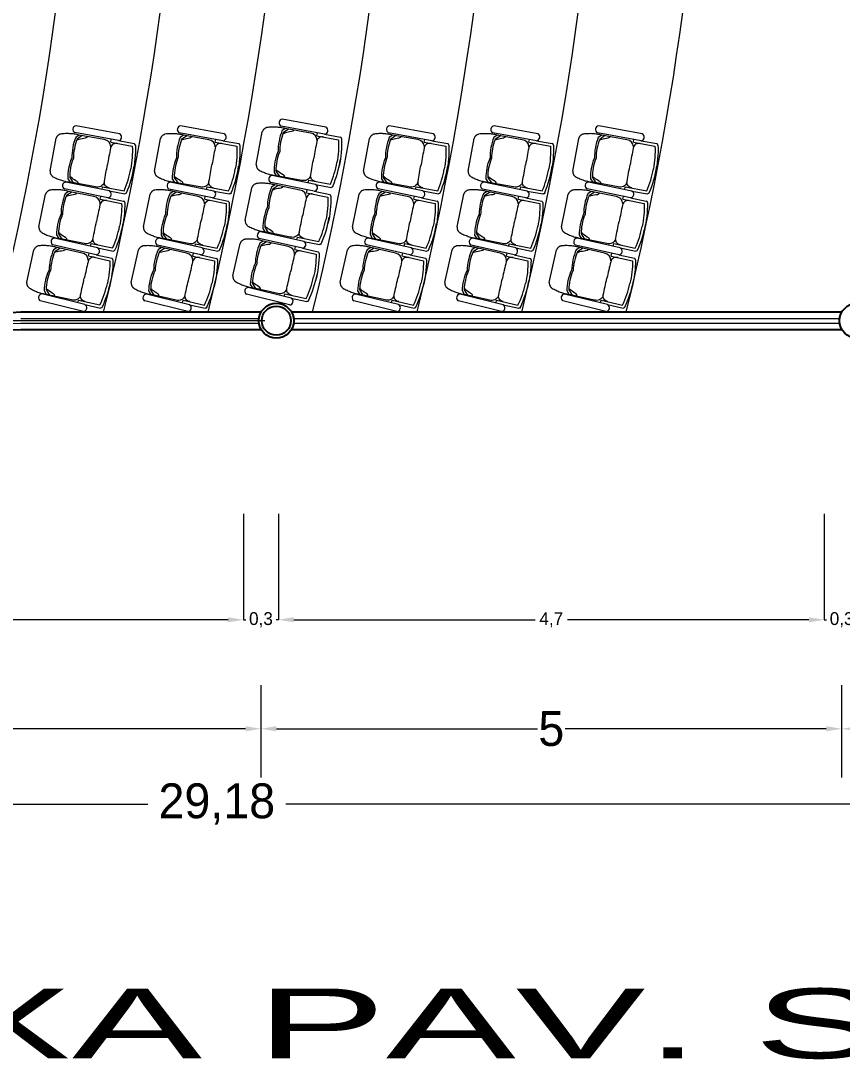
# Model space of a CAD drawing. Header units: millimetres. Extents: x 78.3 to 128, y 45 to 95.8.
# Drawn here: x 95.79 to 102.87, y 74.74 to 83.68 of the extents above; entities that cross this region are included whole.
import ezdxf

# ---------------------------------------------------------------- set-up
doc = ezdxf.new("R2010")
doc.units = ezdxf.units.MM
doc.header["$LTSCALE"] = 0.025
doc.linetypes.add('DASHED', pattern=[19.05, 12.7, -6.35])
for name, color, linetype, lineweight in [('EJES', 7, 'Continuous', 0), ('MURO CARGA', 6, 'Continuous', 50), ('MURO DIVISORIO', 2, 'Continuous', 25), ('PISOS', 3, 'Continuous', 18), ('ventana', 4, 'Continuous', 15)]:
    doc.layers.add(name, color=color, linetype=linetype, lineweight=lineweight)
doc.styles.add('EST2', font='arial.ttf', dxfattribs={"width": 2, "height": 0.2})

msp = doc.modelspace()

# ---------------------------------------------------------------- linework, layer by layer
at = {"lineweight": 15}
for p, q in [((98.4213, 82.7612), (98.0462, 82.8299)), ((96.6454, 82.7054), (96.2703, 82.7742)), ((97.5454, 82.7046), (97.1703, 82.7734)), ((98.4108, 82.7021), (98.0355, 82.7709)), ((98.0721, 82.7505), (98.0433, 82.7299)), ((98.0995, 82.7455), (98.0549, 82.7137)), ((98.2886, 82.7109), (98.0721, 82.7505)), ((99.3454, 82.7052), (98.9703, 82.7739)), ((100.2454, 82.7046), (99.8703, 82.7734)), ((101.1454, 82.7049), (100.7703, 82.7737)), ((96.635, 82.6464), (96.2597, 82.7151)), ((96.2963, 82.6948), (96.2674, 82.6742)), ((96.3237, 82.6898), (96.2791, 82.6579)), ((96.5127, 82.6551), (96.2963, 82.6948)), ((96.5691, 82.633), (96.5736, 82.6576)), ((97.535, 82.6456), (97.1597, 82.7143)), ((97.1963, 82.694), (97.1674, 82.6734)), ((97.2237, 82.689), (97.1791, 82.6571)), ((97.4127, 82.6543), (97.1963, 82.694)), ((97.4691, 82.6322), (97.4736, 82.6568)), ((98.345, 82.6888), (98.3495, 82.7134)), ((99.335, 82.6461), (98.9597, 82.7149)), ((98.9963, 82.6945), (98.9674, 82.6739)), ((99.0237, 82.6895), (98.9791, 82.6576)), ((99.2127, 82.6548), (98.9963, 82.6945)), ((99.2691, 82.6327), (99.2736, 82.6573)), ((100.235, 82.6456), (99.8597, 82.7143)), ((99.8963, 82.694), (99.8674, 82.6734)), ((99.9237, 82.689), (99.8791, 82.6571)), ((100.1127, 82.6543), (99.8963, 82.694)), ((100.1691, 82.6322), (100.1736, 82.6568)), ((101.135, 82.6458), (100.7597, 82.7146)), ((100.7963, 82.6942), (100.7674, 82.6737)), ((100.8237, 82.6892), (100.7791, 82.6574)), ((101.0127, 82.6546), (100.7963, 82.6942)), ((101.0691, 82.6325), (101.0736, 82.6571)), ((98.025, 82.3391), (97.9946, 82.3847)), ((96.2218, 82.2884), (96.2021, 82.3179)), ((96.2492, 82.2834), (96.2188, 82.329)), ((97.1218, 82.2876), (97.1021, 82.3171)), ((97.1492, 82.2826), (97.1188, 82.3282)), ((98.3317, 82.2693), (97.9581, 82.3456)), ((97.9977, 82.3442), (97.978, 82.3736)), ((98.2141, 82.3045), (97.9977, 82.3442)), ((98.2704, 82.2816), (98.2747, 82.3052)), ((98.9218, 82.2881), (98.9021, 82.3176)), ((98.9492, 82.2831), (98.9188, 82.3287)), ((99.8218, 82.2876), (99.8021, 82.3171)), ((99.8492, 82.2826), (99.8188, 82.3282)), ((100.7218, 82.2879), (100.7021, 82.3174)), ((100.7492, 82.2829), (100.7188, 82.3285)), ((96.5442, 82.1547), (96.1704, 82.231)), ((96.2066, 82.2099), (96.1773, 82.1899)), ((96.5559, 82.2135), (96.1822, 82.2898)), ((96.2339, 82.2043), (96.1886, 82.1734)), ((96.4222, 82.1659), (96.2066, 82.2099)), ((96.4382, 82.2487), (96.2218, 82.2884)), ((96.4945, 82.2258), (96.4988, 82.2494)), ((97.4442, 82.1539), (97.0704, 82.2302)), ((97.1066, 82.2091), (97.0773, 82.1891)), ((97.4559, 82.2127), (97.0822, 82.289)), ((97.1339, 82.2035), (97.0886, 82.1726)), ((97.3222, 82.1651), (97.1066, 82.2091)), ((97.3382, 82.2479), (97.1218, 82.2876)), ((97.3945, 82.225), (97.3988, 82.2486)), ((98.3201, 82.2104), (97.9463, 82.2867)), ((97.9825, 82.2657), (97.9532, 82.2456)), ((98.0097, 82.2601), (97.9645, 82.2291)), ((98.198, 82.2216), (97.9825, 82.2657)), ((98.254, 82.1984), (98.259, 82.2229)), ((99.2442, 82.1544), (98.8704, 82.2307)), ((98.9066, 82.2096), (98.8773, 82.1896)), ((99.2559, 82.2133), (98.8822, 82.2895)), ((98.9339, 82.2041), (98.8886, 82.1731)), ((99.1222, 82.1656), (98.9066, 82.2096)), ((99.1382, 82.2485), (98.9218, 82.2881)), ((99.1945, 82.2255), (99.1988, 82.2491)), ((100.1442, 82.1539), (99.7704, 82.2302)), ((99.8066, 82.2091), (99.7773, 82.1891)), ((100.1559, 82.2127), (99.7822, 82.289)), ((99.8339, 82.2035), (99.7886, 82.1726)), ((100.0222, 82.1651), (99.8066, 82.2091)), ((100.0382, 82.2479), (99.8218, 82.2876)), ((100.0945, 82.225), (100.0988, 82.2486)), ((101.0442, 82.1541), (100.6704, 82.2305)), ((100.7066, 82.2094), (100.6773, 82.1894)), ((101.0559, 82.213), (100.6822, 82.2893)), ((100.7339, 82.2038), (100.6886, 82.1729)), ((100.9222, 82.1654), (100.7066, 82.2094)), ((100.9382, 82.2482), (100.7218, 82.2879)), ((100.9945, 82.2253), (100.9988, 82.2489)), ((96.4781, 82.1426), (96.4832, 82.1671)), ((97.3781, 82.1419), (97.3832, 82.1664)), ((99.1781, 82.1424), (99.1832, 82.1669)), ((100.0781, 82.1419), (100.0832, 82.1664)), ((100.9781, 82.1421), (100.9832, 82.1666)), ((98.2323, 81.7793), (97.8603, 81.8631)), ((97.8998, 81.8609), (97.8808, 81.8907)), ((97.9271, 81.8553), (97.8976, 81.9015)), ((98.1154, 81.8168), (97.8998, 81.8609)), ((96.4565, 81.7235), (96.0844, 81.8073)), ((96.124, 81.8051), (96.1049, 81.835)), ((96.1512, 81.7995), (96.1218, 81.8457)), ((96.3395, 81.7611), (96.124, 81.8051)), ((96.3953, 81.737), (96.4001, 81.7605)), ((97.3565, 81.7227), (96.9844, 81.8065)), ((97.024, 81.8043), (97.0049, 81.8342)), ((97.0512, 81.7987), (97.0218, 81.8449)), ((97.2395, 81.7603), (97.024, 81.8043)), ((97.2953, 81.7362), (97.3001, 81.7597)), ((98.2195, 81.7207), (97.8473, 81.8045)), ((97.883, 81.7827), (97.8534, 81.7633)), ((97.9102, 81.7766), (97.8643, 81.7465)), ((98.0977, 81.7343), (97.883, 81.7827)), ((98.1712, 81.7928), (98.176, 81.8163)), ((99.1565, 81.7233), (98.7844, 81.8071)), ((98.824, 81.8048), (98.8049, 81.8347)), ((98.8512, 81.7993), (98.8218, 81.8455)), ((99.0395, 81.7608), (98.824, 81.8048)), ((99.0953, 81.7368), (99.1001, 81.7603)), ((100.0565, 81.7227), (99.6844, 81.8065)), ((99.724, 81.8043), (99.7049, 81.8342)), ((99.7512, 81.7987), (99.7218, 81.8449)), ((99.9395, 81.7603), (99.724, 81.8043)), ((99.9953, 81.7362), (100.0001, 81.7597)), ((100.9565, 81.723), (100.5844, 81.8068)), ((100.624, 81.8046), (100.6049, 81.8344)), ((100.6512, 81.799), (100.6218, 81.8452)), ((100.8395, 81.7606), (100.624, 81.8046)), ((100.8953, 81.7365), (100.9001, 81.76)), ((96.4436, 81.6649), (96.0714, 81.7487)), ((96.1072, 81.7269), (96.0775, 81.7075)), ((96.1343, 81.7208), (96.0885, 81.6908)), ((96.3218, 81.6786), (96.1072, 81.7269)), ((96.3773, 81.6542), (96.3828, 81.6786)), ((97.3436, 81.6641), (96.9714, 81.7479)), ((97.0072, 81.7261), (96.9775, 81.7067)), ((97.0343, 81.72), (96.9885, 81.69)), ((97.2218, 81.6778), (97.0072, 81.7261)), ((97.2773, 81.6534), (97.2828, 81.6778)), ((98.1532, 81.71), (98.1587, 81.7344)), ((99.1436, 81.6646), (98.7714, 81.7485)), ((98.8072, 81.7267), (98.7775, 81.7072)), ((98.8343, 81.7205), (98.7885, 81.6905)), ((99.0218, 81.6783), (98.8072, 81.7267)), ((99.0773, 81.654), (99.0828, 81.6783)), ((100.0436, 81.6641), (99.6714, 81.7479)), ((99.7072, 81.7261), (99.6775, 81.7067)), ((99.7343, 81.72), (99.6885, 81.69)), ((99.9218, 81.6778), (99.7072, 81.7261)), ((99.9773, 81.6534), (99.9828, 81.6778)), ((100.9436, 81.6644), (100.5714, 81.7482)), ((100.6072, 81.7264), (100.5775, 81.707)), ((100.6343, 81.7203), (100.5885, 81.6902)), ((100.8218, 81.6781), (100.6072, 81.7264)), ((100.8773, 81.6537), (100.8828, 81.6781)), ((97.7923, 81.3796), (97.7738, 81.4099)), ((97.8194, 81.3735), (97.7909, 81.4203)), ((96.3472, 81.2356), (95.9769, 81.3269)), ((96.0164, 81.3239), (95.9979, 81.3541)), ((96.0436, 81.3178), (96.015, 81.3645)), ((96.2311, 81.2755), (96.0164, 81.3239)), ((97.2472, 81.2348), (96.8769, 81.3261)), ((96.9164, 81.3231), (96.8979, 81.3533)), ((96.9436, 81.317), (96.915, 81.3638)), ((97.1311, 81.2747), (96.9164, 81.3231)), ((98.1091, 81.233), (97.7386, 81.3243)), ((98.1231, 81.2914), (97.7528, 81.3826)), ((98.0069, 81.3313), (97.7923, 81.3796)), ((98.0622, 81.3061), (98.0675, 81.3295)), ((99.0472, 81.2354), (98.6769, 81.3266)), ((98.7164, 81.3236), (98.6979, 81.3539)), ((98.7436, 81.3175), (98.715, 81.3643)), ((98.9311, 81.2753), (98.7164, 81.3236)), ((99.9472, 81.2348), (99.5769, 81.3261)), ((99.6164, 81.3231), (99.5979, 81.3533)), ((99.6436, 81.317), (99.615, 81.3638)), ((99.8311, 81.2747), (99.6164, 81.3231)), ((100.8472, 81.2351), (100.4769, 81.3264)), ((100.5164, 81.3233), (100.4979, 81.3536)), ((100.5436, 81.3172), (100.515, 81.364)), ((100.7311, 81.275), (100.5164, 81.3233)), ((96.3332, 81.1773), (95.9628, 81.2686)), ((96.2864, 81.2504), (96.2916, 81.2738)), ((97.2332, 81.1765), (96.8628, 81.2678)), ((97.1864, 81.2496), (97.1916, 81.273)), ((99.0332, 81.177), (98.6628, 81.2683)), ((98.9864, 81.2501), (98.9916, 81.2735)), ((99.9332, 81.1765), (99.5628, 81.2678)), ((99.8864, 81.2496), (99.8916, 81.273)), ((100.8332, 81.1767), (100.4628, 81.268)), ((100.7864, 81.2498), (100.7916, 81.2732))]:
    msp.add_line(p, q, dxfattribs=at)
at = {"linetype": 'DASHED', "lineweight": 15}
for p, q in [((96.0467, 82.3852), (96.0982, 82.6663)), ((96.9467, 82.3845), (96.9982, 82.6655)), ((97.8226, 82.441), (97.8741, 82.7221)), ((98.7467, 82.385), (98.7982, 82.666)), ((99.6467, 82.3845), (99.6982, 82.6655)), ((100.5467, 82.3847), (100.5982, 82.6658)), ((97.7267, 81.9612), (97.7839, 82.2412)), ((95.9509, 81.9055), (96.008, 82.1854)), ((96.8509, 81.9047), (96.908, 82.1846)), ((98.6509, 81.9052), (98.708, 82.1852)), ((99.5509, 81.9047), (99.608, 82.1846)), ((100.4509, 81.9049), (100.508, 82.1849)), ((97.6212, 81.4834), (97.684, 81.7622)), ((95.8454, 81.4277), (95.9082, 81.7064)), ((96.7454, 81.4269), (96.8082, 81.7057)), ((98.5454, 81.4274), (98.6082, 81.7062)), ((99.4454, 81.4269), (99.5082, 81.7057)), ((100.3454, 81.4272), (100.4082, 81.7059))]:
    msp.add_line(p, q, dxfattribs=at)
for points in [[(98.0721, 82.7505, 0.09218), (97.9149, 82.7591, 0.273589), (97.8741, 82.7221, 0.273589)], [(96.2963, 82.6948, 0.09218), (96.139, 82.7033, 0.273589), (96.0982, 82.6663, 0.273589)], [(97.1963, 82.694, 0.09218), (97.039, 82.7025, 0.273589), (96.9982, 82.6655, 0.273589)], [(98.9963, 82.6945, 0.09218), (98.839, 82.7031, 0.273589), (98.7982, 82.666, 0.273589)], [(99.8963, 82.694, 0.09218), (99.739, 82.7025, 0.273589), (99.6982, 82.6655, 0.273589)], [(100.7963, 82.6942, 0.09218), (100.639, 82.7028, 0.273589), (100.5982, 82.6658, 0.273589)], [(96.2218, 82.2884, -0.09218), (96.0717, 82.3362, -0.273589), (96.0467, 82.3852, -0.273589)], [(97.1218, 82.2876, -0.09218), (96.9717, 82.3354, -0.273589), (96.9467, 82.3845, -0.273589)], [(97.9977, 82.3442, -0.09218), (97.8476, 82.3919, -0.273589), (97.8226, 82.441, -0.273589)], [(98.9218, 82.2881, -0.09218), (98.7717, 82.3359, -0.273589), (98.7467, 82.385, -0.273589)], [(99.8218, 82.2876, -0.09218), (99.6717, 82.3354, -0.273589), (99.6467, 82.3845, -0.273589)], [(100.7218, 82.2879, -0.09218), (100.5717, 82.3356, -0.273589), (100.5467, 82.3847, -0.273589)], [(96.2066, 82.2099, 0.09218), (96.0495, 82.2216, 0.273589), (96.008, 82.1854, 0.273589)], [(97.1066, 82.2091, 0.09218), (96.9495, 82.2208, 0.273589), (96.908, 82.1846, 0.273589)], [(97.9825, 82.2657, 0.09218), (97.8254, 82.2774, 0.273589), (97.7839, 82.2412, 0.273589)], [(98.9066, 82.2096, 0.09218), (98.7495, 82.2213, 0.273589), (98.708, 82.1852, 0.273589)], [(99.8066, 82.2091, 0.09218), (99.6495, 82.2208, 0.273589), (99.608, 82.1846, 0.273589)], [(100.7066, 82.2094, 0.09218), (100.5495, 82.2211, 0.273589), (100.508, 82.1849, 0.273589)], [(97.8998, 81.8609, -0.09218), (97.7507, 81.9116, -0.273589), (97.7267, 81.9612, -0.273589)], [(96.124, 81.8051, -0.09218), (95.9749, 81.8559, -0.273589), (95.9509, 81.9055, -0.273589)], [(97.024, 81.8043, -0.09218), (96.8749, 81.8551, -0.273589), (96.8509, 81.9047, -0.273589)], [(98.824, 81.8048, -0.09218), (98.6749, 81.8556, -0.273589), (98.6509, 81.9052, -0.273589)], [(99.724, 81.8043, -0.09218), (99.5749, 81.8551, -0.273589), (99.5509, 81.9047, -0.273589)], [(100.624, 81.8046, -0.09218), (100.4749, 81.8554, -0.273589), (100.4509, 81.9049, -0.273589)], [(97.883, 81.7827, 0.09218), (97.7262, 81.7976, 0.273589), (97.684, 81.7622, 0.273589)], [(96.1072, 81.7269, 0.09218), (95.9504, 81.7418, 0.273589), (95.9082, 81.7064, 0.273589)], [(97.0072, 81.7261, 0.09218), (96.8504, 81.741, 0.273589), (96.8082, 81.7057, 0.273589)], [(98.8072, 81.7267, 0.09218), (98.6504, 81.7415, 0.273589), (98.6082, 81.7062, 0.273589)], [(99.7072, 81.7261, 0.09218), (99.5504, 81.741, 0.273589), (99.5082, 81.7057, 0.273589)], [(100.6072, 81.7264, 0.09218), (100.4504, 81.7413, 0.273589), (100.4082, 81.7059, 0.273589)], [(96.0164, 81.3239, -0.09218), (95.8684, 81.3777, -0.273589), (95.8454, 81.4277, -0.273589)], [(96.9164, 81.3231, -0.09218), (96.7684, 81.3769, -0.273589), (96.7454, 81.4269, -0.273589)], [(97.7923, 81.3796, -0.09218), (97.6442, 81.4334, -0.273589), (97.6212, 81.4834, -0.273589)], [(98.7164, 81.3236, -0.09218), (98.5684, 81.3774, -0.273589), (98.5454, 81.4274, -0.273589)], [(99.6164, 81.3231, -0.09218), (99.4684, 81.3769, -0.273589), (99.4454, 81.4269, -0.273589)], [(100.5164, 81.3233, -0.09218), (100.3684, 81.3771, -0.273589), (100.3454, 81.4272, -0.273589)]]:
    msp.add_lwpolyline(points, format="xyb", dxfattribs=at)
at = {"lineweight": 15}
for points in [[(96.2674, 82.6742, 0.099555), (96.2348, 82.496, 0.500475)], [(96.2791, 82.6579, 0.093035), (96.2478, 82.4936, 0.093035)], [(96.5695, 82.5927, 0.38944), (96.5127, 82.6551, -0.177299)], [(97.1674, 82.6734, 0.099555), (97.1348, 82.4952, 0.500475)], [(97.1791, 82.6571, 0.093035), (97.1478, 82.4928, 0.093035)], [(97.4695, 82.5919, 0.38944), (97.4127, 82.6543, -0.177299)], [(98.0433, 82.7299, 0.099555), (98.0106, 82.5518, 0.500475)], [(98.0549, 82.7137, 0.093035), (98.0237, 82.5494, 0.093035)], [(98.3454, 82.6484, 0.38944), (98.2886, 82.7109, -0.177299)], [(98.4027, 82.6773, 0.450517), (98.3437, 82.6393, 0.003626), (98.3169, 82.4957, 0.003626)], [(98.5306, 82.6547, -0.059139), (98.517, 82.459, -0.059139)], [(98.5569, 82.6645, -0.060987), (98.5358, 82.4268, -0.060987)], [(98.5569, 82.6645, 0.288243), (98.5469, 82.6772, 0.288243)], [(98.9674, 82.6739, 0.099555), (98.9348, 82.4958, 0.500475)], [(98.9791, 82.6576, 0.093035), (98.9478, 82.4934, 0.093035)], [(99.2695, 82.5924, 0.38944), (99.2127, 82.6548, -0.177299)], [(99.8674, 82.6734, 0.099555), (99.8348, 82.4952, 0.500475)], [(99.8791, 82.6571, 0.093035), (99.8478, 82.4928, 0.093035)], [(100.1695, 82.5919, 0.38944), (100.1127, 82.6543, -0.177299)], [(100.7674, 82.6737, 0.099555), (100.7348, 82.4955, 0.500475)], [(100.7791, 82.6574, 0.093035), (100.7478, 82.4931, 0.093035)], [(101.0695, 82.5921, 0.38944), (101.0127, 82.6546, -0.177299)], [(96.6268, 82.6216, 0.450517), (96.5678, 82.5835, 0.003626), (96.541, 82.4399, 0.003626)], [(96.7547, 82.599, -0.059139), (96.7411, 82.4032, -0.059139)], [(96.781, 82.6087, -0.060987), (96.76, 82.3711, -0.060987)], [(96.781, 82.6087, 0.288243), (96.771, 82.6214, 0.288243)], [(97.5268, 82.6208, 0.450517), (97.4678, 82.5827, 0.003626), (97.441, 82.4391, 0.003626)], [(97.6547, 82.5982, -0.059139), (97.6411, 82.4024, -0.059139)], [(97.681, 82.6079, -0.060987), (97.66, 82.3703, -0.060987)], [(97.681, 82.6079, 0.288243), (97.671, 82.6206, 0.288243)], [(99.3268, 82.6213, 0.450517), (99.2678, 82.5832, 0.003626), (99.241, 82.4396, 0.003626)], [(99.4547, 82.5987, -0.059139), (99.4411, 82.403, -0.059139)], [(99.481, 82.6084, -0.060987), (99.46, 82.3708, -0.060987)], [(99.481, 82.6084, 0.288243), (99.471, 82.6212, 0.288243)], [(100.2268, 82.6208, 0.450517), (100.1678, 82.5827, 0.003626), (100.141, 82.4391, 0.003626)], [(100.3547, 82.5982, -0.059139), (100.3411, 82.4024, -0.059139)], [(100.381, 82.6079, -0.060987), (100.36, 82.3703, -0.060987)], [(100.381, 82.6079, 0.288243), (100.371, 82.6206, 0.288243)], [(101.1268, 82.6211, 0.450517), (101.0678, 82.583, 0.003626), (101.041, 82.4394, 0.003626)], [(101.2547, 82.5985, -0.059139), (101.2411, 82.4027, -0.059139)], [(101.281, 82.6082, -0.060987), (101.26, 82.3705, -0.060987)], [(101.281, 82.6082, 0.288243), (101.271, 82.6209, 0.288243)], [(96.2021, 82.3179, -0.099555), (96.2348, 82.496, -0.500475)], [(96.2188, 82.329, -0.093035), (96.2478, 82.4936, -0.093035)], [(97.1021, 82.3171, -0.099555), (97.1348, 82.4952, -0.500475)], [(97.1188, 82.3282, -0.093035), (97.1478, 82.4928, -0.093035)], [(97.978, 82.3736, -0.099555), (98.0106, 82.5518, -0.500475)], [(97.9946, 82.3847, -0.093035), (98.0237, 82.5494, -0.093035)], [(98.3327, 82.2954, -0.450517), (98.291, 82.3519, -0.003626), (98.3169, 82.4957, -0.003626)], [(98.4814, 82.2527, 0.060987), (98.546, 82.4824, 0.060987)], [(98.9021, 82.3176, -0.099555), (98.9348, 82.4958, -0.500475)], [(98.9188, 82.3287, -0.093035), (98.9478, 82.4934, -0.093035)], [(99.8021, 82.3171, -0.099555), (99.8348, 82.4952, -0.500475)], [(99.8188, 82.3282, -0.093035), (99.8478, 82.4928, -0.093035)], [(100.7021, 82.3174, -0.099555), (100.7348, 82.4955, -0.500475)], [(100.7188, 82.3285, -0.093035), (100.7478, 82.4931, -0.093035)], [(96.5568, 82.2396, -0.450517), (96.5152, 82.2962, -0.003626), (96.541, 82.4399, -0.003626)], [(96.6844, 82.2154, 0.059139), (96.7411, 82.4032, 0.059139)], [(96.7056, 82.197, 0.060987), (96.7702, 82.4266, 0.060987)], [(97.4568, 82.2388, -0.450517), (97.4152, 82.2954, -0.003626), (97.441, 82.4391, -0.003626)], [(97.5844, 82.2146, 0.059139), (97.6411, 82.4024, 0.059139)], [(97.6056, 82.1962, 0.060987), (97.6702, 82.4259, 0.060987)], [(98.4603, 82.2711, 0.059139), (98.517, 82.459, 0.059139)], [(99.2568, 82.2394, -0.450517), (99.2152, 82.2959, -0.003626), (99.241, 82.4396, -0.003626)], [(99.3844, 82.2151, 0.059139), (99.4411, 82.403, 0.059139)], [(99.4056, 82.1967, 0.060987), (99.4702, 82.4264, 0.060987)], [(100.1568, 82.2388, -0.450517), (100.1152, 82.2954, -0.003626), (100.141, 82.4391, -0.003626)], [(100.2844, 82.2146, 0.059139), (100.3411, 82.4024, 0.059139)], [(100.3056, 82.1962, 0.060987), (100.3702, 82.4259, 0.060987)], [(101.0568, 82.2391, -0.450517), (101.0152, 82.2956, -0.003626), (101.041, 82.4394, -0.003626)], [(101.1844, 82.2149, 0.059139), (101.2411, 82.4027, 0.059139)], [(101.2056, 82.1964, 0.060987), (101.2702, 82.4261, 0.060987)], [(98.2894, 82.3428, -0.38944), (98.2141, 82.3045, 0.177299)], [(96.5135, 82.287, -0.38944), (96.4382, 82.2487, 0.177299)], [(97.4135, 82.2862, -0.38944), (97.3382, 82.2479, 0.177299)], [(97.9532, 82.2456, 0.099555), (97.917, 82.0682, 0.500475)], [(97.9645, 82.2291, 0.093035), (97.93, 82.0655, 0.093035)], [(98.2536, 82.158, 0.38944), (98.198, 82.2216, -0.177299)], [(98.4814, 82.2527, -0.288243), (98.4675, 82.2444, -0.288243)], [(99.2135, 82.2867, -0.38944), (99.1382, 82.2485, 0.177299)], [(100.1135, 82.2862, -0.38944), (100.0382, 82.2479, 0.177299)], [(101.0135, 82.2865, -0.38944), (100.9382, 82.2482, 0.177299)], [(96.1773, 82.1899, 0.099555), (96.1411, 82.0124, 0.500475)], [(96.1886, 82.1734, 0.093035), (96.1541, 82.0098, 0.093035)], [(96.4777, 82.1023, 0.38944), (96.4222, 82.1659, -0.177299)], [(96.5356, 82.1301, 0.450517), (96.4759, 82.0932, 0.003626), (96.4462, 81.9502, 0.003626)], [(96.6895, 82.1141, -0.060987), (96.6637, 81.8769, -0.060987)], [(96.6895, 82.1141, 0.288243), (96.6797, 82.127, 0.288243)], [(96.7056, 82.197, -0.288243), (96.6917, 82.1886, -0.288243)], [(97.0773, 82.1891, 0.099555), (97.0411, 82.0116, 0.500475)], [(97.0886, 82.1726, 0.093035), (97.0541, 82.009, 0.093035)], [(97.3777, 82.1015, 0.38944), (97.3222, 82.1651, -0.177299)], [(97.4356, 82.1293, 0.450517), (97.3759, 82.0924, 0.003626), (97.3462, 81.9494, 0.003626)], [(97.5895, 82.1133, 0.288243), (97.5797, 82.1262, 0.288243)], [(97.6056, 82.1962, -0.288243), (97.5917, 82.1878, -0.288243)], [(98.3114, 82.1858, 0.450517), (98.2517, 82.1489, 0.003626), (98.222, 82.0059, 0.003626)], [(98.4389, 82.1607, -0.059139), (98.4213, 81.9652, -0.059139)], [(98.4654, 82.1698, -0.060987), (98.4396, 81.9327, -0.060987)], [(98.4654, 82.1698, 0.288243), (98.4556, 82.1828, 0.288243)], [(98.8773, 82.1896, 0.099555), (98.8411, 82.0122, 0.500475)], [(98.8886, 82.1731, 0.093035), (98.8541, 82.0095, 0.093035)], [(99.1777, 82.102, 0.38944), (99.1222, 82.1656, -0.177299)], [(99.2356, 82.1298, 0.450517), (99.1759, 82.0929, 0.003626), (99.1462, 81.9499, 0.003626)], [(99.3895, 82.1138, 0.288243), (99.3797, 82.1267, 0.288243)], [(99.4056, 82.1967, -0.288243), (99.3917, 82.1884, -0.288243)], [(99.7773, 82.1891, 0.099555), (99.7411, 82.0116, 0.500475)], [(99.7886, 82.1726, 0.093035), (99.7541, 82.009, 0.093035)], [(100.0777, 82.1015, 0.38944), (100.0222, 82.1651, -0.177299)], [(100.1356, 82.1293, 0.450517), (100.0759, 82.0924, 0.003626), (100.0462, 81.9494, 0.003626)], [(100.2895, 82.1133, 0.288243), (100.2797, 82.1262, 0.288243)], [(100.3056, 82.1962, -0.288243), (100.2917, 82.1878, -0.288243)], [(100.6773, 82.1894, 0.099555), (100.6411, 82.0119, 0.500475)], [(100.6886, 82.1729, 0.093035), (100.6541, 82.0092, 0.093035)], [(100.9777, 82.1018, 0.38944), (100.9222, 82.1654, -0.177299)], [(101.0356, 82.1295, 0.450517), (100.9759, 82.0926, 0.003626), (100.9462, 81.9496, 0.003626)], [(101.1895, 82.1136, 0.288243), (101.1797, 82.1265, 0.288243)], [(101.2056, 82.1964, -0.288243), (101.1917, 82.1881, -0.288243)], [(96.663, 82.1049, -0.059139), (96.6455, 81.9095, -0.059139)], [(97.563, 82.1041, -0.059139), (97.5455, 81.9087, -0.059139)], [(97.5895, 82.1133, -0.060987), (97.5637, 81.8761, -0.060987)], [(97.8808, 81.8907, -0.099555), (97.917, 82.0682, -0.500475)], [(97.8976, 81.9015, -0.093035), (97.93, 82.0655, -0.093035)], [(99.363, 82.1046, -0.059139), (99.3455, 81.9092, -0.059139)], [(99.3895, 82.1138, -0.060987), (99.3637, 81.8766, -0.060987)], [(100.263, 82.1041, -0.059139), (100.2455, 81.9087, -0.059139)], [(100.2895, 82.1133, -0.060987), (100.2637, 81.8761, -0.060987)], [(101.163, 82.1044, -0.059139), (101.1455, 81.9089, -0.059139)], [(101.1895, 82.1136, -0.060987), (101.1637, 81.8764, -0.060987)], [(96.1049, 81.835, -0.099555), (96.1411, 82.0124, -0.500475)], [(96.1218, 81.8457, -0.093035), (96.1541, 82.0098, -0.093035)], [(96.4579, 81.7496, -0.450517), (96.4174, 81.8069, -0.003626), (96.4462, 81.9502, -0.003626)], [(97.0049, 81.8342, -0.099555), (97.0411, 82.0116, -0.500475)], [(97.0218, 81.8449, -0.093035), (97.0541, 82.009, -0.093035)], [(97.3579, 81.7488, -0.450517), (97.3174, 81.8062, -0.003626), (97.3462, 81.9494, -0.003626)], [(98.2338, 81.8054, -0.450517), (98.1933, 81.8627, -0.003626), (98.222, 82.0059, -0.003626)], [(98.3609, 81.7785, 0.059139), (98.4213, 81.9652, 0.059139)], [(98.3817, 81.7597, 0.060987), (98.4509, 81.988, 0.060987)], [(98.8049, 81.8347, -0.099555), (98.8411, 82.0122, -0.500475)], [(98.8218, 81.8455, -0.093035), (98.8541, 82.0095, -0.093035)], [(99.1579, 81.7493, -0.450517), (99.1174, 81.8067, -0.003626), (99.1462, 81.9499, -0.003626)], [(99.7049, 81.8342, -0.099555), (99.7411, 82.0116, -0.500475)], [(99.7218, 81.8449, -0.093035), (99.7541, 82.009, -0.093035)], [(100.0579, 81.7488, -0.450517), (100.0174, 81.8062, -0.003626), (100.0462, 81.9494, -0.003626)], [(100.6049, 81.8344, -0.099555), (100.6411, 82.0119, -0.500475)], [(100.6218, 81.8452, -0.093035), (100.6541, 82.0092, -0.093035)], [(100.9579, 81.7491, -0.450517), (100.9174, 81.8064, -0.003626), (100.9462, 81.9496, -0.003626)], [(96.585, 81.7228, 0.059139), (96.6455, 81.9095, 0.059139)], [(96.6058, 81.704, 0.060987), (96.675, 81.9323, 0.060987)], [(97.485, 81.722, 0.059139), (97.5455, 81.9087, 0.059139)], [(97.5058, 81.7032, 0.060987), (97.575, 81.9315, 0.060987)], [(98.1914, 81.8536, -0.38944), (98.1154, 81.8168, 0.177299)], [(99.285, 81.7225, 0.059139), (99.3455, 81.9092, 0.059139)], [(99.3058, 81.7037, 0.060987), (99.375, 81.932, 0.060987)], [(100.185, 81.722, 0.059139), (100.2455, 81.9087, 0.059139)], [(100.2058, 81.7032, 0.060987), (100.275, 81.9315, 0.060987)], [(101.085, 81.7223, 0.059139), (101.1455, 81.9089, 0.059139)], [(101.1058, 81.7034, 0.060987), (101.175, 81.9317, 0.060987)], [(96.4156, 81.7978, -0.38944), (96.3395, 81.7611, 0.177299)], [(97.3156, 81.797, -0.38944), (97.2395, 81.7603, 0.177299)], [(97.8534, 81.7633, 0.099555), (97.8136, 81.5866, 0.500475)], [(98.3817, 81.7597, -0.288243), (98.3676, 81.7517, -0.288243)], [(99.1156, 81.7976, -0.38944), (99.0395, 81.7608, 0.177299)], [(100.0156, 81.797, -0.38944), (99.9395, 81.7603, 0.177299)], [(100.9156, 81.7973, -0.38944), (100.8395, 81.7606, 0.177299)], [(96.0775, 81.7075, 0.099555), (96.0377, 81.5308, 0.500475)], [(96.0885, 81.6908, 0.093035), (96.0507, 81.5279, 0.093035)], [(96.3761, 81.6139, 0.38944), (96.3218, 81.6786, -0.177299)], [(96.6058, 81.704, -0.288243), (96.5917, 81.6959, -0.288243)], [(96.9775, 81.7067, 0.099555), (96.9377, 81.53, 0.500475)], [(96.9885, 81.69, 0.093035), (96.9507, 81.5271, 0.093035)], [(97.2761, 81.6131, 0.38944), (97.2218, 81.6778, -0.177299)], [(97.5058, 81.7032, -0.288243), (97.4917, 81.6951, -0.288243)], [(97.8643, 81.7465, 0.093035), (97.8265, 81.5837, 0.093035)], [(98.1519, 81.6696, 0.38944), (98.0977, 81.7343, -0.177299)], [(98.2103, 81.6962, 0.450517), (98.1499, 81.6606, 0.003626), (98.1173, 81.5182, 0.003626)], [(98.3373, 81.6685, -0.059139), (98.3158, 81.4735, -0.059139)], [(98.3639, 81.6772, -0.060987), (98.3333, 81.4406, -0.060987)], [(98.3639, 81.6772, 0.288243), (98.3544, 81.6903, 0.288243)], [(98.7775, 81.7072, 0.099555), (98.7377, 81.5306, 0.500475)], [(98.7885, 81.6905, 0.093035), (98.7507, 81.5276, 0.093035)], [(99.0761, 81.6136, 0.38944), (99.0218, 81.6783, -0.177299)], [(99.3058, 81.7037, -0.288243), (99.2917, 81.6956, -0.288243)], [(99.6775, 81.7067, 0.099555), (99.6377, 81.53, 0.500475)], [(99.6885, 81.69, 0.093035), (99.6507, 81.5271, 0.093035)], [(99.9761, 81.6131, 0.38944), (99.9218, 81.6778, -0.177299)], [(100.2058, 81.7032, -0.288243), (100.1917, 81.6951, -0.288243)], [(100.5775, 81.707, 0.099555), (100.5377, 81.5303, 0.500475)], [(100.5885, 81.6902, 0.093035), (100.5507, 81.5274, 0.093035)], [(100.8761, 81.6134, 0.38944), (100.8218, 81.6781, -0.177299)], [(101.1058, 81.7034, -0.288243), (101.0917, 81.6954, -0.288243)], [(96.4345, 81.6405, 0.450517), (96.374, 81.6048, 0.003626), (96.3415, 81.4624, 0.003626)], [(96.5614, 81.6128, -0.059139), (96.5399, 81.4177, -0.059139)], [(96.5881, 81.6214, -0.060987), (96.5575, 81.3848, -0.060987)], [(96.5881, 81.6214, 0.288243), (96.5786, 81.6345, 0.288243)], [(97.3345, 81.6397, 0.450517), (97.274, 81.604, 0.003626), (97.2415, 81.4616, 0.003626)], [(97.4614, 81.612, -0.059139), (97.4399, 81.4169, -0.059139)], [(97.4881, 81.6206, -0.060987), (97.4575, 81.384, -0.060987)], [(97.4881, 81.6206, 0.288243), (97.4786, 81.6337, 0.288243)], [(97.7738, 81.4099, -0.099555), (97.8136, 81.5866, -0.500475)], [(97.7909, 81.4203, -0.093035), (97.8265, 81.5837, -0.093035)], [(99.1345, 81.6402, 0.450517), (99.074, 81.6045, 0.003626), (99.0415, 81.4621, 0.003626)], [(99.2614, 81.6125, -0.059139), (99.2399, 81.4175, -0.059139)], [(99.2881, 81.6211, -0.060987), (99.2575, 81.3845, -0.060987)], [(99.2881, 81.6211, 0.288243), (99.2786, 81.6343, 0.288243)], [(100.0345, 81.6397, 0.450517), (99.974, 81.604, 0.003626), (99.9415, 81.4616, 0.003626)], [(100.1614, 81.612, -0.059139), (100.1399, 81.4169, -0.059139)], [(100.1881, 81.6206, -0.060987), (100.1575, 81.384, -0.060987)], [(100.1881, 81.6206, 0.288243), (100.1786, 81.6337, 0.288243)], [(100.9345, 81.64, 0.450517), (100.874, 81.6043, 0.003626), (100.8415, 81.4619, 0.003626)], [(101.0614, 81.6122, -0.059139), (101.0399, 81.4172, -0.059139)], [(101.0881, 81.6209, -0.060987), (101.0575, 81.3843, -0.060987)], [(101.0881, 81.6209, 0.288243), (101.0786, 81.634, 0.288243)], [(95.9979, 81.3541, -0.099555), (96.0377, 81.5308, -0.500475)], [(96.015, 81.3645, -0.093035), (96.0507, 81.5279, -0.093035)], [(96.8979, 81.3533, -0.099555), (96.9377, 81.53, -0.500475)], [(96.915, 81.3638, -0.093035), (96.9507, 81.5271, -0.093035)], [(98.125, 81.3174, -0.450517), (98.0857, 81.3756, -0.003626), (98.1173, 81.5182, -0.003626)], [(98.272, 81.2688, 0.060987), (98.3458, 81.4957, 0.060987)], [(98.6979, 81.3539, -0.099555), (98.7377, 81.5306, -0.500475)], [(98.715, 81.3643, -0.093035), (98.7507, 81.5276, -0.093035)], [(99.5979, 81.3533, -0.099555), (99.6377, 81.53, -0.500475)], [(99.615, 81.3638, -0.093035), (99.6507, 81.5271, -0.093035)], [(100.4979, 81.3536, -0.099555), (100.5377, 81.5303, -0.500475)], [(100.515, 81.364, -0.093035), (100.5507, 81.5274, -0.093035)], [(96.3492, 81.2617, -0.450517), (96.3098, 81.3198, -0.003626), (96.3415, 81.4624, -0.003626)], [(96.4757, 81.2323, 0.059139), (96.5399, 81.4177, 0.059139)], [(96.4961, 81.213, 0.060987), (96.5699, 81.4399, 0.060987)], [(97.2492, 81.2609, -0.450517), (97.2098, 81.319, -0.003626), (97.2415, 81.4616, -0.003626)], [(97.3757, 81.2315, 0.059139), (97.4399, 81.4169, 0.059139)], [(97.3961, 81.2122, 0.060987), (97.4699, 81.4391, 0.060987)], [(98.2516, 81.288, 0.059139), (98.3158, 81.4735, 0.059139)], [(99.0492, 81.2614, -0.450517), (99.0098, 81.3195, -0.003626), (99.0415, 81.4621, -0.003626)], [(99.1757, 81.232, 0.059139), (99.2399, 81.4175, 0.059139)], [(99.1961, 81.2128, 0.060987), (99.2699, 81.4397, 0.060987)], [(99.9492, 81.2609, -0.450517), (99.9098, 81.319, -0.003626), (99.9415, 81.4616, -0.003626)], [(100.0757, 81.2315, 0.059139), (100.1399, 81.4169, 0.059139)], [(100.0961, 81.2122, 0.060987), (100.1699, 81.4391, 0.060987)], [(100.8492, 81.2611, -0.450517), (100.8098, 81.3193, -0.003626), (100.8415, 81.4619, -0.003626)], [(100.9757, 81.2318, 0.059139), (101.0399, 81.4172, 0.059139)], [(100.9961, 81.2125, 0.060987), (101.0699, 81.4394, 0.060987)], [(96.3078, 81.3107, -0.38944), (96.2311, 81.2755, 0.177299)], [(97.2078, 81.3099, -0.38944), (97.1311, 81.2747, 0.177299)], [(98.0837, 81.3665, -0.38944), (98.0069, 81.3313, 0.177299)], [(99.0078, 81.3105, -0.38944), (98.9311, 81.2753, 0.177299)], [(99.9078, 81.3099, -0.38944), (99.8311, 81.2747, 0.177299)], [(100.8078, 81.3102, -0.38944), (100.7311, 81.275, 0.177299)], [(98.272, 81.2688, -0.288243), (98.2577, 81.261, -0.288243)], [(96.4961, 81.213, -0.288243), (96.4819, 81.2053, -0.288243)], [(97.3961, 81.2122, -0.288243), (97.3819, 81.2045, -0.288243)], [(99.1961, 81.2128, -0.288243), (99.1819, 81.205, -0.288243)], [(100.0961, 81.2122, -0.288243), (100.0819, 81.2045, -0.288243)], [(100.9961, 81.2125, -0.288243), (100.9819, 81.2047, -0.288243)]]:
    msp.add_lwpolyline(points, format="xyb", dxfattribs=at)
for points in [[(98.345, 82.6888), (98.5306, 82.6547)], [(98.4108, 82.7021), (98.5469, 82.6772)], [(96.5691, 82.633), (96.7547, 82.599)], [(96.635, 82.6464), (96.771, 82.6214)], [(97.4691, 82.6322), (97.6547, 82.5982)], [(97.535, 82.6456), (97.671, 82.6206)], [(99.2691, 82.6327), (99.4547, 82.5987)], [(99.335, 82.6461), (99.471, 82.6212)], [(100.1691, 82.6322), (100.3547, 82.5982)], [(100.235, 82.6456), (100.371, 82.6206)], [(101.0691, 82.6325), (101.2547, 82.5985)], [(101.135, 82.6458), (101.271, 82.6209)], [(98.2747, 82.3052), (98.4603, 82.2711)], [(96.4988, 82.2494), (96.6844, 82.2154)], [(96.5556, 82.2136), (96.6917, 82.1886)], [(97.3988, 82.2486), (97.5844, 82.2146)], [(97.4556, 82.2128), (97.5917, 82.1878)], [(98.3201, 82.2104), (98.4556, 82.1828)], [(98.3315, 82.2693), (98.4675, 82.2444)], [(99.1988, 82.2491), (99.3844, 82.2151)], [(99.2556, 82.2133), (99.3917, 82.1884)], [(100.0988, 82.2486), (100.2844, 82.2146)], [(100.1556, 82.2128), (100.2917, 82.1878)], [(100.9988, 82.2489), (101.1844, 82.2149)], [(101.0556, 82.213), (101.1917, 82.1881)], [(96.4781, 82.1426), (96.663, 82.1049)], [(96.5442, 82.1547), (96.6797, 82.127)], [(97.3781, 82.1419), (97.563, 82.1041)], [(97.4442, 82.1539), (97.5797, 82.1262)], [(98.254, 82.1984), (98.4389, 82.1607)], [(99.1781, 82.1424), (99.363, 82.1046)], [(99.2442, 82.1544), (99.3797, 82.1267)], [(100.0781, 82.1419), (100.263, 82.1041)], [(100.1442, 82.1539), (100.2797, 82.1262)], [(100.9781, 82.1421), (101.163, 82.1044)], [(101.0442, 82.1541), (101.1797, 82.1265)], [(96.4001, 81.7605), (96.585, 81.7228)], [(97.3001, 81.7597), (97.485, 81.722)], [(98.176, 81.8163), (98.3609, 81.7785)], [(98.2321, 81.7793), (98.3676, 81.7517)], [(99.1001, 81.7603), (99.285, 81.7225)], [(100.0001, 81.7597), (100.185, 81.722)], [(100.9001, 81.76), (101.085, 81.7223)], [(96.4562, 81.7236), (96.5917, 81.6959)], [(97.3562, 81.7228), (97.4917, 81.6951)], [(98.1532, 81.71), (98.3373, 81.6685)], [(98.2195, 81.7207), (98.3544, 81.6903)], [(99.1562, 81.7233), (99.2917, 81.6956)], [(100.0562, 81.7228), (100.1917, 81.6951)], [(100.9562, 81.723), (101.0917, 81.6954)], [(96.3773, 81.6542), (96.5614, 81.6128)], [(96.4436, 81.6649), (96.5786, 81.6345)], [(97.2773, 81.6534), (97.4614, 81.612)], [(97.3436, 81.6641), (97.4786, 81.6337)], [(99.0773, 81.654), (99.2614, 81.6125)], [(99.1436, 81.6646), (99.2786, 81.6343)], [(99.9773, 81.6534), (100.1614, 81.612)], [(100.0436, 81.6641), (100.1786, 81.6337)], [(100.8773, 81.6537), (101.0614, 81.6122)], [(100.9436, 81.6644), (101.0786, 81.634)], [(98.0675, 81.3295), (98.2516, 81.288)], [(96.2916, 81.2738), (96.4757, 81.2323)], [(96.347, 81.2357), (96.4819, 81.2053)], [(97.1916, 81.273), (97.3757, 81.2315)], [(97.247, 81.2349), (97.3819, 81.2045)], [(98.1228, 81.2914), (98.2577, 81.261)], [(98.9916, 81.2735), (99.1757, 81.232)], [(99.047, 81.2354), (99.1819, 81.205)], [(99.8916, 81.273), (100.0757, 81.2315)], [(99.947, 81.2349), (100.0819, 81.2045)], [(100.7916, 81.2732), (100.9757, 81.2318)], [(100.847, 81.2351), (100.9819, 81.2047)]]:
    msp.add_lwpolyline(points, dxfattribs=at)
at = {"color": 3}
for centre, radius in [((97.995, 81.0971), 0.15), ((97.995, 81.0971), 0.125), ((102.995, 81.0971), 0.15)]:
    msp.add_circle(centre, radius, dxfattribs=at)
at = {"lineweight": 15}
for centre, start, end in [((98.0492, 82.7989), 94.98197, 244.08637), ((96.2733, 82.7432), 94.98197, 244.08637), ((97.1733, 82.7424), 94.98197, 244.08637), ((98.4077, 82.7331), 275.13219, 64.23659), ((98.9733, 82.7429), 94.98197, 244.08637), ((99.8733, 82.7424), 94.98197, 244.08637), ((100.7733, 82.7426), 94.98197, 244.08637), ((96.6319, 82.6774), 275.13219, 64.23659), ((97.5319, 82.6766), 275.13219, 64.23659), ((99.3319, 82.6771), 275.13219, 64.23659), ((100.2319, 82.6766), 275.13219, 64.23659), ((101.1319, 82.6768), 275.13219, 64.23659), ((97.9605, 82.3145), 93.82813, 242.93253), ((96.1846, 82.2587), 93.82813, 242.93253), ((96.5418, 82.1857), 273.97835, 63.08274), ((97.0846, 82.2579), 93.82813, 242.93253), ((97.4418, 82.1849), 273.97835, 63.08274), ((98.3176, 82.2415), 273.97835, 63.08274), ((98.8846, 82.2585), 93.82813, 242.93253), ((99.2418, 82.1855), 273.97835, 63.08274), ((99.7846, 82.2579), 93.82813, 242.93253), ((100.1418, 82.1849), 273.97835, 63.08274), ((100.6846, 82.2582), 93.82813, 242.93253), ((101.0418, 82.1852), 273.97835, 63.08274), ((97.862, 81.832), 92.67428, 241.77868), ((96.0862, 81.7762), 92.67428, 241.77868), ((96.9862, 81.7754), 92.67428, 241.77868), ((98.2177, 81.7518), 272.8245, 61.9289), ((98.7862, 81.7759), 92.67428, 241.77868), ((99.6862, 81.7754), 92.67428, 241.77868), ((100.5862, 81.7757), 92.67428, 241.77868), ((96.4418, 81.696), 272.8245, 61.9289), ((97.3418, 81.6952), 272.8245, 61.9289), ((99.1418, 81.6958), 272.8245, 61.9289), ((100.0418, 81.6952), 272.8245, 61.9289), ((100.9418, 81.6955), 272.8245, 61.9289), ((95.978, 81.2957), 91.52044, 240.62483), ((96.878, 81.2949), 91.52044, 240.62483), ((97.7539, 81.3515), 91.52044, 240.62483), ((98.678, 81.2955), 91.52044, 240.62483), ((99.578, 81.2949), 91.52044, 240.62483), ((100.478, 81.2952), 91.52044, 240.62483), ((96.332, 81.2084), 271.67065, 60.77505), ((97.232, 81.2076), 271.67065, 60.77505), ((98.1078, 81.2642), 271.67065, 60.77505), ((99.032, 81.2082), 271.67065, 60.77505), ((99.932, 81.2076), 271.67065, 60.77505), ((100.832, 81.2079), 271.67065, 60.77505)]:
    msp.add_arc(centre, 0.0312, start, end, dxfattribs=at)
for points in [[(96.3664, 82.6819), (96.361, 82.666), (96.3259, 82.6673), (96.2879, 82.6535), (96.2762, 82.6503)], [(97.2664, 82.6811), (97.261, 82.6652), (97.2259, 82.6665), (97.1879, 82.6527), (97.1762, 82.6495)], [(98.1422, 82.7377), (98.1368, 82.7217), (98.1017, 82.723), (98.0638, 82.7093), (98.052, 82.7061)], [(99.0664, 82.6817), (99.061, 82.6657), (99.0259, 82.667), (98.9879, 82.6532), (98.9762, 82.6501)], [(99.9664, 82.6811), (99.961, 82.6652), (99.9259, 82.6665), (99.8879, 82.6527), (99.8762, 82.6495)], [(100.8664, 82.6814), (100.861, 82.6655), (100.8259, 82.6667), (100.7879, 82.653), (100.7762, 82.6498)], [(98.0678, 82.3313), (98.0684, 82.3481), (98.0351, 82.3594), (98.0045, 82.3857), (97.9946, 82.3928)], [(96.2919, 82.2756), (96.2925, 82.2924), (96.2592, 82.3036), (96.2286, 82.33), (96.2188, 82.3371)], [(97.1919, 82.2748), (97.1925, 82.2916), (97.1592, 82.3028), (97.1286, 82.3292), (97.1188, 82.3363)], [(98.9919, 82.2753), (98.9925, 82.2921), (98.9592, 82.3034), (98.9286, 82.3297), (98.9188, 82.3368)], [(99.8919, 82.2748), (99.8925, 82.2916), (99.8592, 82.3028), (99.8286, 82.3292), (99.8188, 82.3363)], [(100.7919, 82.275), (100.7925, 82.2918), (100.7592, 82.3031), (100.7286, 82.3294), (100.7188, 82.3366)], [(98.0523, 82.2514), (98.0466, 82.2356), (98.0115, 82.2376), (97.9733, 82.2246), (97.9615, 82.2216)], [(96.2764, 82.1956), (96.2707, 82.1798), (96.2357, 82.1818), (96.1974, 82.1688), (96.1856, 82.1659)], [(97.1764, 82.1948), (97.1707, 82.179), (97.1357, 82.181), (97.0974, 82.168), (97.0856, 82.1651)], [(98.9764, 82.1954), (98.9707, 82.1796), (98.9357, 82.1815), (98.8974, 82.1685), (98.8856, 82.1656)], [(99.8764, 82.1948), (99.8707, 82.179), (99.8357, 82.181), (99.7974, 82.168), (99.7856, 82.1651)], [(100.7764, 82.1951), (100.7707, 82.1793), (100.7357, 82.1813), (100.6974, 82.1683), (100.6856, 82.1653)], [(96.1938, 81.7908), (96.1947, 81.8076), (96.1617, 81.8196), (96.1316, 81.8465), (96.1219, 81.8538)], [(97.0938, 81.7901), (97.0947, 81.8069), (97.0617, 81.8188), (97.0316, 81.8457), (97.0219, 81.853)], [(97.9697, 81.8466), (97.9706, 81.8634), (97.9376, 81.8753), (97.9075, 81.9023), (97.8978, 81.9096)], [(98.8938, 81.7906), (98.8947, 81.8074), (98.8617, 81.8193), (98.8316, 81.8462), (98.8219, 81.8536)], [(99.7938, 81.7901), (99.7947, 81.8069), (99.7617, 81.8188), (99.7316, 81.8457), (99.7219, 81.853)], [(100.6938, 81.7903), (100.6947, 81.8071), (100.6617, 81.819), (100.6316, 81.846), (100.6219, 81.8533)], [(97.9526, 81.767), (97.9465, 81.7513), (97.9115, 81.754), (97.873, 81.7418), (97.8612, 81.7391)], [(96.1767, 81.7113), (96.1707, 81.6956), (96.1357, 81.6982), (96.0972, 81.686), (96.0853, 81.6833)], [(97.0767, 81.7105), (97.0707, 81.6948), (97.0357, 81.6975), (96.9972, 81.6852), (96.9853, 81.6825)], [(98.8767, 81.711), (98.8707, 81.6953), (98.8357, 81.698), (98.7972, 81.6857), (98.7853, 81.6831)], [(99.7767, 81.7105), (99.7707, 81.6948), (99.7357, 81.6975), (99.6972, 81.6852), (99.6853, 81.6825)], [(100.6767, 81.7107), (100.6707, 81.695), (100.6357, 81.6977), (100.5972, 81.6855), (100.5853, 81.6828)], [(97.8618, 81.364), (97.8631, 81.3807), (97.8303, 81.3933), (97.8008, 81.4209), (97.7912, 81.4284)], [(96.0859, 81.3082), (96.0872, 81.325), (96.0544, 81.3376), (96.0249, 81.3651), (96.0153, 81.3726)], [(96.9859, 81.3074), (96.9872, 81.3242), (96.9544, 81.3368), (96.9249, 81.3643), (96.9153, 81.3718)], [(98.7859, 81.3079), (98.7872, 81.3247), (98.7544, 81.3373), (98.7249, 81.3649), (98.7153, 81.3724)], [(99.6859, 81.3074), (99.6872, 81.3242), (99.6544, 81.3368), (99.6249, 81.3643), (99.6153, 81.3718)], [(100.5859, 81.3077), (100.5872, 81.3245), (100.5544, 81.337), (100.5249, 81.3646), (100.5153, 81.3721)]]:
    msp.add_open_spline(points, degree=3, knots=[0.37893339, 0.37893339, 0.37893339, 0.37893339, 0.42941299, 0.47201415, 0.47201415, 0.47201415, 0.47201415], dxfattribs=at)
at = {"layer": 'EJES', "color": 1, "lineweight": 13, "ltscale": 0.025}
for p, q in [((83.0275, 76.9383), (96.8875, 76.9383)), ((111.9375, 76.9383), (98.0775, 76.9383))]:
    msp.add_line(p, q, dxfattribs=at)
at = {"layer": 'EJES', "color": 3, "linetype": 'Continuous'}
for centre in [(71.32, 87.0971), (72.22, 87.0966), (73.12, 87.0969), (74.02, 87.0971), (74.92, 87.0974), (75.82, 87.0969), (76.72, 87.0971)]:
    msp.add_arc(centre, 25, 346.29045, 13.70955, dxfattribs=at)
at = {"layer": 'MURO CARGA', "color": 1, "linetype": 'Continuous', "lineweight": 13, "ltscale": 0.025}
for p, q in [((97.7125, 79.4349), (97.7125, 78.5237)), ((97.7125, 79.4349), (97.7125, 78.5237)), ((98.0125, 79.4349), (98.0125, 78.5237)), ((98.0125, 79.4349), (98.0125, 78.5237)), ((102.7125, 79.4349), (102.7125, 78.5237)), ((102.7125, 79.4349), (102.7125, 78.5237)), ((97.58, 78.5237), (95.5022, 78.5237)), ((97.58, 78.5237), (97.4475, 78.5237)), ((97.7125, 78.5237), (97.732, 78.5237)), ((98.0125, 78.5237), (97.993, 78.5237)), ((98.145, 78.5237), (98.2775, 78.5237)), ((98.145, 78.5237), (100.2228, 78.5237)), ((102.58, 78.5237), (100.5022, 78.5237)), ((102.58, 78.5237), (102.4475, 78.5237)), ((102.7125, 78.5237), (102.732, 78.5237)), ((97.8625, 77.9609), (97.8625, 77.1664)), ((97.8625, 77.9609), (97.8625, 77.1664)), ((102.8625, 77.9609), (102.8625, 77.1664)), ((102.8625, 77.9609), (102.8625, 77.1664)), ((97.73, 77.5859), (95.4825, 77.5859)), ((97.995, 77.5859), (100.2425, 77.5859)), ((102.73, 77.5859), (100.4825, 77.5859))]:
    msp.add_line(p, q, dxfattribs=at)
at = {"layer": 'MURO CARGA', "color": 1, "linetype": 'Continuous', "ltscale": 0.025}
for points in [[(97.58, 78.5457), (97.58, 78.5016), (97.7125, 78.5237)], [(97.58, 78.5457), (97.58, 78.5016), (97.7125, 78.5237)], [(98.145, 78.5457), (98.145, 78.5016), (98.0125, 78.5237)], [(98.145, 78.5457), (98.145, 78.5016), (98.0125, 78.5237)], [(102.58, 78.5457), (102.58, 78.5016), (102.7125, 78.5237)], [(102.58, 78.5457), (102.58, 78.5016), (102.7125, 78.5237)], [(97.73, 77.608), (97.73, 77.5639), (97.8625, 77.5859)], [(97.995, 77.608), (97.995, 77.5639), (97.8625, 77.5859)], [(102.73, 77.608), (102.73, 77.5639), (102.8625, 77.5859)], [(102.995, 77.608), (102.995, 77.5639), (102.8625, 77.5859)]]:
    msp.add_solid(points, dxfattribs=at)
at = {"layer": 'MURO DIVISORIO'}
for p, q in [((95.795, 81.1721), (97.8651, 81.1721)), ((98.1249, 81.1721), (102.8651, 81.1721)), ((95.795, 81.0221), (97.8651, 81.0221)), ((98.1249, 81.0221), (102.8651, 81.0221))]:
    msp.add_line(p, q, dxfattribs=at)
for centre, radius, start, end in [((94.9577, 95.4357), 14.2881, 262.66225, 273.35965), ((94.9597, 95.4266), 14.4287, 262.65735, 273.31889)]:
    msp.add_arc(centre, radius, start, end, dxfattribs=at)
at = {"layer": 'PISOS', "color": 1, "lineweight": 13, "ltscale": 0.025}
for q in [(78.3142, 81.0971), (80.0872, 81.0971)]:
    msp.add_line((97.895, 81.0971), q, dxfattribs=at)
at = {"layer": 'ventana'}
for p, q in [((95.795, 81.1171), (97.8463, 81.1171)), ((95.795, 81.0771), (97.8463, 81.0771)), ((98.1437, 81.1171), (102.8463, 81.1171)), ((98.1437, 81.0771), (102.8463, 81.0771))]:
    msp.add_line(p, q, dxfattribs=at)
msp.add_arc((94.9342, 95.0978), 14.0471, 262.66047, 273.51836, dxfattribs=at)

# ---------------------------------------------------------------- texts
at = {"ltscale": 0.025, "style": 'EST2', "width": 2}
msp.add_text('PLANTA BAIXA PAV. SUPERIOR', height=0.6, dxfattribs=at).set_placement((85.4304, 74.7511))
at = {"layer": 'EJES', "color": 1, "ltscale": 0.025, "insert": (97.4825, 76.9383), "char_height": 0.3, "attachment_point": 5}
msp.add_mtext('29,18', dxfattribs=at)
at = {"layer": 'MURO CARGA', "color": 1, "linetype": 'Continuous', "ltscale": 0.025, "attachment_point": 5}
for s, insert, char_height in [('0,3', (97.8625, 78.5237), 0.1105), ('4,7', (100.3625, 78.5237), 0.1105), ('0,3', (102.8625, 78.5237), 0.1105), ('5', (100.3625, 77.5859), 0.3)]:
    msp.add_mtext(s, dxfattribs=dict(at, insert=insert, char_height=char_height))

doc.saveas('drawing.dxf')
